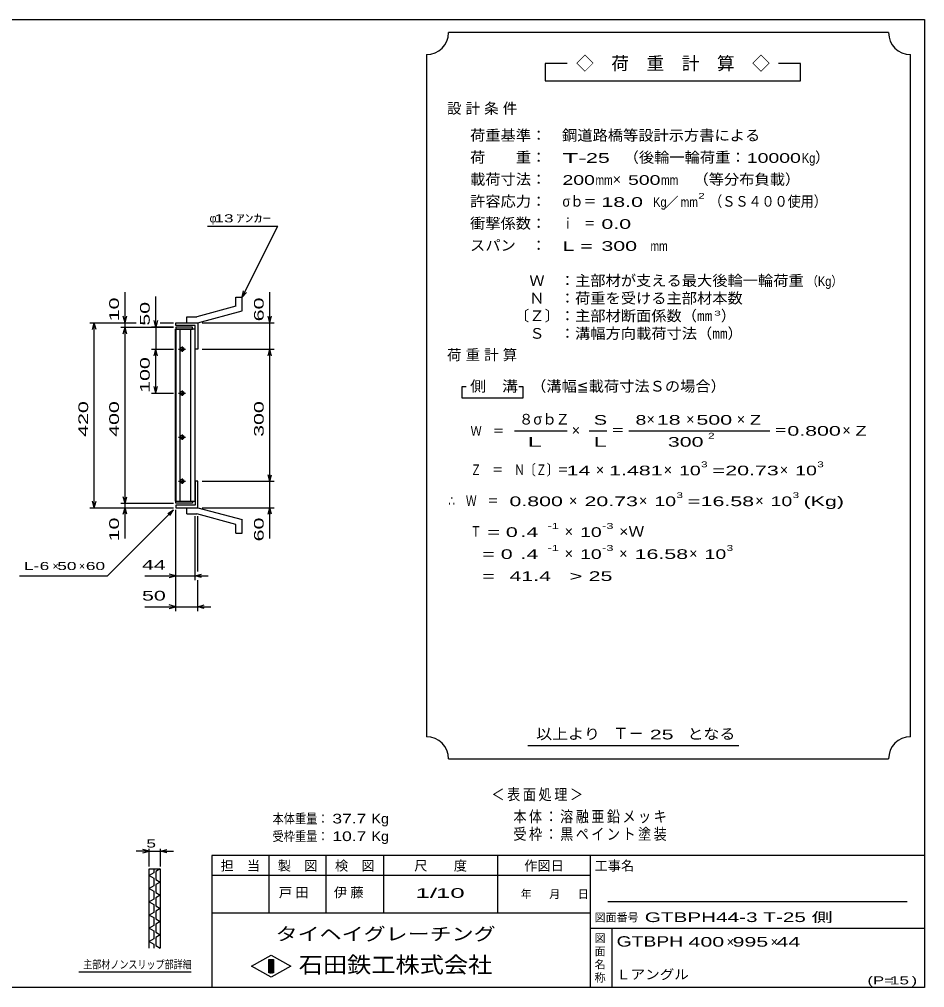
# Model space of a CAD drawing. Units: millimetres, scale not verified. Extents: x -1820 to 1736, y -1282 to 1048.
# Drawn here: x -321 to 1736, y -1152 to 1048 of the extents above; entities that cross this region are included whole.
import ezdxf
from ezdxf.enums import TextEntityAlignment as Align

# ---------------------------------------------------------------- set-up
doc = ezdxf.new("R2010")
doc.units = ezdxf.units.MM
doc.header["$LTSCALE"] = 10
for name, color, linetype, lineweight in [('0_2', 150, 'Continuous', 25), ('16', 3, 'Continuous', 25), ('19', 6, 'Continuous', 25), ('22', 4, 'Continuous', 25), ('24', 2, 'Continuous', 25), ('32', 4, 'Continuous', 25)]:
    doc.layers.add(name, color=color, linetype=linetype, lineweight=lineweight)
doc.styles.add('ベクトル', font='')
doc.styles.get('ベクトル').set_extended_font_data('ベクトル')

msp = doc.modelspace()

# ---------------------------------------------------------------- linework, layer by layer
at = {"layer": '0_2'}
for p, q in [((-1724, 1048.5), (1736, 1048.5)), ((1736, 1048.5), (1736, -1151.5)), ((1736, -851.5), (116, -851.5)), ((116, -851.5), (116, -1151.5)), ((246, -851.5), (246, -981.5)), ((376, -981.5), (376, -851.5)), ((506, -851.5), (506, -981.5)), ((766, -981.5), (766, -851.5)), ((976, -851.5), (976, -1151.5)), ((976, -896.5), (116, -896.5)), ((1696, -956.5), (1016, -956.5)), ((116, -981.5), (976, -981.5)), ((976, -1016.5), (1736, -1016.5)), ((1026, -1151.5), (1026, -1016.5)), ((206, -1102.5), (251, -1077.5)), ((251, -1077.5), (296, -1102.5)), ((246, -1087.5), (256, -1087.5)), ((246, -1117.5), (246, -1087.5)), ((246, -1087.5), (248, -1087.5)), ((248, -1087.5), (248, -1117.5)), ((250, -1117.5), (250, -1087.5)), ((250, -1087.5), (252, -1087.5)), ((252, -1087.5), (252, -1117.5)), ((254, -1117.5), (254, -1087.5)), ((254, -1087.5), (256, -1087.5)), ((256, -1087.5), (256, -1117.5)), ((256, -1087.5), (256, -1117.5)), ((251, -1127.5), (206, -1102.5)), ((256, -1117.5), (246, -1117.5)), ((248, -1117.5), (250, -1117.5)), ((296, -1102.5), (251, -1127.5)), ((252, -1117.5), (254, -1117.5)), ((1736, -1151.5), (-1724, -1151.5))]:
    msp.add_line(p, q, dxfattribs=at)
at = {"layer": '16'}
for p, q in [((33.3, -46.5), (33.3, 344.5)), ((33.3, 344.5), (34, 344.5)), ((72, 349), (34, 349)), ((34, 349), (34, 344.5)), ((34, 344.5), (72, 344.5)), ((34, 344.5), (34, -46.5)), ((78, 344.5), (34, 344.5)), ((43.5, 344.5), (43.5, -46.5)), ((68.5, -46.5), (68.5, 344.5)), ((72, 344.5), (72, 349)), ((78, -46.5), (78, 344.5)), ((40.5, 299), (56.5, 299)), ((50.5, 302), (46.5, 302)), ((46.5, 296), (50.5, 296)), ((48.5, 305), (48.5, 293)), ((40.5, 199), (56.5, 199)), ((50.5, 202), (46.5, 202)), ((48.5, 205), (48.5, 193)), ((46.5, 196), (50.5, 196)), ((40.5, 99), (56.5, 99)), ((50.5, 102), (46.5, 102)), ((46.5, 96), (50.5, 96)), ((48.5, 105), (48.5, 93)), ((50.5, 2), (46.5, 2)), ((48.5, 5), (48.5, -7)), ((40.5, -1), (56.5, -1)), ((46.5, -4), (50.5, -4)), ((34, -46.5), (33.3, -46.5)), ((34, -46.5), (72, -46.5)), ((34, -51), (34, -46.5)), ((34, -46.5), (78, -46.5)), ((72, -51), (34, -51)), ((72, -46.5), (72, -51))]:
    msp.add_line(p, q, dxfattribs=at)
for centre, radius, start, end in [((46.5, 299), 3, 90, 270), ((48.5, 299), 4, 46.6, 133.4), ((48.5, 299), 4, 226.6, 313.4), ((50.5, 299), 3, 270, 90), ((46.5, 199), 3, 90, 270), ((48.5, 199), 4, 46.6, 133.4), ((50.5, 199), 3, 270, 90), ((48.5, 199), 4, 226.6, 313.4), ((46.5, 99), 3, 90, 270), ((48.5, 99), 4, 46.6, 133.4), ((48.5, 99), 4, 226.6, 313.4), ((50.5, 99), 3, 270, 90), ((46.5, -1), 3, 90, 270), ((48.5, -1), 4, 46.6, 133.4), ((50.5, -1), 3, 270, 90), ((48.5, -1), 4, 226.6, 313.4)]:
    msp.add_arc(centre, radius, start, end, dxfattribs=at)
at = {"layer": '19'}
for p, q in [((171, 397), (82, 373)), ((171, 417), (185, 417)), ((171, 397), (171, 417)), ((185, 386), (185, 417)), ((84, 359), (185, 386)), ((34, 353), (34, 359)), ((34, 359), (83, 359)), ((78, 353), (34, 353)), ((59, 373), (82, 373)), ((59, 359), (59, 373)), ((59, 359), (84, 359)), ((78, 299), (78, 353)), ((83, 359), (84, 358)), ((84, 358), (84, 299)), ((84, 299), (78, 299)), ((84, -1), (78, -1)), ((78, -1), (78, -55)), ((84, -60), (84, -1)), ((34, -55), (34, -61)), ((78, -55), (34, -55)), ((34, -61), (83, -61)), ((59, -61), (84, -61)), ((59, -75), (59, -61)), ((83, -61), (84, -60)), ((84, -61), (185, -88)), ((59, -75), (82, -75)), ((171, -99), (82, -75)), ((185, -119), (185, -88)), ((171, -119), (171, -99)), ((171, -119), (185, -119))]:
    msp.add_line(p, q, dxfattribs=at)
at = {"layer": '22'}
for p, q in [((106, 579), (266, 579)), ((185, 417), (266, 579)), ((-81, 359), (-81, 429)), ((-11, 349), (-11, 419)), ((185, 417), (188, 431.6)), ((185, 417), (195, 428)), ((248, 359), (248, 429)), ((-81, 359), (-85, 374)), ((-81, 359), (-77, 374)), ((248, 359), (244, 374)), ((248, 359), (252, 374)), ((-161, 359), (-56, 359)), ((-155, 344), (-151, 359)), ((-147, 344), (-151, 359)), ((-151, -61), (-151, 359)), ((-91, 359), (-56, 359)), ((-81, 349), (-81, 359)), ((-11, 349), (-15, 364)), ((-7, 364), (-11, 349)), ((-1, 359), (29, 359)), ((-1, 359), (29, 359)), ((94, 359), (258, 359)), ((248, 299), (248, 359)), ((-91, 349), (29, 349)), ((-85, 334), (-81, 349)), ((-77, 334), (-81, 349)), ((-81, -51), (-81, 349)), ((29, 349), (-21, 349)), ((-11, 349), (-11, 299)), ((-21, 299), (29, 299)), ((-15, 284), (-11, 299)), ((-7, 284), (-11, 299)), ((-11, 199), (-11, 299)), ((94, 299), (258, 299)), ((244, 284), (248, 299)), ((252, 284), (248, 299)), ((248, -1), (248, 299)), ((-21, 199), (29, 199)), ((-11, 199), (-15, 214)), ((-11, 199), (-7, 214)), ((248, -1), (244, 14)), ((248, -1), (252, 14)), ((94, -1), (258, -1)), ((248, -61), (248, -1)), ((-81, -51), (-85, -36)), ((-81, -51), (-77, -36)), ((-161, -61), (29, -61)), ((-151, -61), (-155, -46)), ((-151, -61), (-147, -46)), ((-121, -216), (29, -66)), ((-91, -51), (29, -51)), ((-91, -61), (29, -61)), ((-85, -76), (-81, -61)), ((-81, -61), (-81, -51)), ((-77, -76), (-81, -61)), ((-81, -131), (-81, -61)), ((16, -74), (29, -66)), ((21, -79), (29, -66)), ((34, -226), (34, -66)), ((34, -296), (34, -66)), ((94, -61), (258, -61)), ((244, -76), (248, -61)), ((252, -76), (248, -61)), ((248, -131), (248, -61)), ((78, -226), (78, -80)), ((84, -206), (84, -80)), ((-321, -216), (-121, -216)), ((-36, -216), (34, -216)), ((34, -216), (19, -212)), ((19, -220), (34, -216)), ((34, -216), (78, -216)), ((78, -216), (93, -212)), ((93, -220), (78, -216)), ((78, -216), (108, -216)), ((84, -296), (84, -226)), ((-36, -286), (34, -286)), ((34, -286), (19, -282)), ((19, -290), (34, -286)), ((34, -286), (84, -286)), ((84, -286), (99, -282)), ((99, -290), (84, -286)), ((84, -286), (114, -286))]:
    msp.add_line(p, q, dxfattribs=at)
at = {"layer": '24', "color": 4}
for p, q in [((1654, 1018.5), (654, 1018.5)), ((604, 968.5), (604, -581.5)), ((1704, -581.5), (1704, 968.5)), ((924, 948.5), (874, 948.5)), ((874, 948.5), (874, 908.5)), ((1454, 948.5), (1404, 948.5)), ((1454, 908.5), (1454, 948.5)), ((874, 908.5), (1454, 908.5)), ((694, 213.5), (684, 213.5)), ((684, 213.5), (684, 188.5)), ((824, 213.5), (814, 213.5)), ((824, 188.5), (824, 213.5)), ((684, 188.5), (824, 188.5)), ((804, 113.5), (924, 113.5)), ((974, 113.5), (1014, 113.5)), ((1064, 113.5), (1384, 113.5)), ((834, -601.5), (1314, -601.5)), ((654, -631.5), (1654, -631.5))]:
    msp.add_line(p, q, dxfattribs=at)
for centre, start, end in [((604, 1018.5), 270, 0), ((1704, 1018.5), 180, 270), ((604, -631.5), 0, 90), ((1704, -631.5), 90, 180)]:
    msp.add_arc(centre, 50, start, end, dxfattribs=at)
at = {"layer": '32'}
for p, q in [((-26, -841.5), (-56, -841.5)), ((-26, -841.5), (-41, -837.5)), ((-41, -845.5), (-26, -841.5)), ((-26, -876.5), (-26, -836.5)), ((-26, -841.5), (-1, -841.5)), ((-1, -836.5), (-1, -876.5)), ((-1, -841.5), (14, -837.5)), ((14, -845.5), (-1, -841.5)), ((-1, -841.5), (29, -841.5)), ((-26, -881.5), (-1, -881.5)), ((-26, -1061.5), (-26, -881.5)), ((-16, -890.5), (-26, -896.5)), ((-26, -896.5), (-16, -902.5)), ((-16, -881.5), (-16, -890.5)), ((-1, -881.5), (-11, -887.5)), ((-11, -887.5), (-11, -905.5)), ((-1, -881.5), (-1, -1061.5)), ((-16, -920.5), (-26, -926.5)), ((-16, -902.5), (-16, -920.5)), ((-11, -905.5), (-1, -911.5)), ((-1, -911.5), (-11, -917.5)), ((-11, -917.5), (-11, -935.5)), ((-26, -926.5), (-16, -932.5)), ((-16, -932.5), (-16, -950.5)), ((-11, -935.5), (-1, -941.5)), ((-1, -941.5), (-11, -947.5)), ((-16, -950.5), (-26, -956.5)), ((-26, -956.5), (-16, -962.5)), ((-16, -962.5), (-16, -980.5)), ((-11, -947.5), (-11, -965.5)), ((-11, -965.5), (-1, -971.5)), ((-16, -980.5), (-26, -986.5)), ((-26, -986.5), (-16, -992.5)), ((-1, -971.5), (-11, -977.5)), ((-11, -977.5), (-11, -995.5)), ((-16, -1010.5), (-26, -1016.5)), ((-16, -992.5), (-16, -1010.5)), ((-11, -995.5), (-1, -1001.5)), ((-1, -1001.5), (-11, -1007.5)), ((-11, -1007.5), (-11, -1025.5)), ((-26, -1016.5), (-16, -1022.5)), ((-16, -1022.5), (-16, -1040.5)), ((-11, -1025.5), (-1, -1031.5)), ((-1, -1031.5), (-11, -1037.5)), ((-16, -1040.5), (-26, -1046.5)), ((-26, -1046.5), (-16, -1052.5)), ((-16, -1052.5), (-16, -1061.5)), ((-11, -1037.5), (-11, -1055.5)), ((-11, -1055.5), (-1, -1061.5)), ((69, -1116.5), (-186, -1116.5))]:
    msp.add_line(p, q, dxfattribs=at)

# ---------------------------------------------------------------- texts
at = {"layer": '0_2', "style": 'ベクトル'}
for s, height, p in [('担\u3000当', 21.99, (136, -874.5)), ('製\u3000図', 21.99, (266, -874.5)), ('検\u3000図', 21.99, (396, -874.5)), ('尺\u3000\u3000度', 21.99, (576, -874.5)), ('作図日', 21.99, (826, -874.5)), ('工事名', 21.99, (986, -874.5)), ('年', 18.3, (818, -939)), ('月', 18.3, (883, -939)), ('日', 18.3, (948, -939)), ('図面番号', 18.33, (986, -992)), ('図', 18.3, (986, -1039)), ('面', 18.3, (986, -1069)), ('名', 18.3, (986, -1099)), ('称', 18.3, (986, -1129))]:
    msp.add_text(s, height=height, dxfattribs=at).set_placement(p, align=Align.MIDDLE_LEFT)
at = {"layer": '0_2', "color": 222, "style": 'ベクトル'}
for s, height, width, p in [('タイヘイグレーチング', 29.33, 1.25, (261, -1029.5)), ('石田鉄工株式会社', 36.66, 1.1, (313.5, -1099.5))]:
    msp.add_text(s, height=height, dxfattribs=dict(at, width=width)).set_placement(p, align=Align.MIDDLE_LEFT)
at = {"layer": '22', "color": 2, "style": 'ベクトル'}
for s, height, p in [('φ', 18.3, (111, 596.5)), ('×', 18.3, (-246, -193.5)), ('×', 18.3, (-186, -193.5)), ('×', 22, (1286, -1047.5)), ('×', 22, (1386, -1047.5))]:
    msp.add_text(s, height=height, dxfattribs=at).set_placement(p, align=Align.MIDDLE_LEFT)
for s, height, width, p in [(' 13 ', 18.33, 1.6, (111, 596.5)), ('ｱﾝｶｰ', 18.33, 1.6, (171, 596.5)), ('L-', 18.33, 1.6, (-311, -193.5)), (' 6 ', 18.33, 1.6, (-286, -193.5)), (' 50 ', 18.33, 1.6, (-246, -193.5)), (' 60 ', 18.33, 1.6, (-181, -193.5)), (' 44 ', 21.99, 1.65, (-56, -191)), (' 50 ', 21.99, 1.65, (-56, -261)), ('本体重量：', 21.99, 0.85, (254, -767.5)), (' 37.7', 21.99, 1.35, (379, -767.5)), ('Kg', 21.99, 1.1, (479, -767.5)), ('受枠重量：', 21.99, 0.85, (254, -807.5)), (' 10.7', 21.99, 1.35, (379, -807.5)), ('Kg', 21.99, 1.1, (479, -807.5)), ('1/', 21.99, 2, (579, -936.5)), (' 10 ', 21.99, 2, (609, -936.5)), ('GTBPH44-3 T-25 側                   ', 21.99, 1.6, (1100, -991.5)), ('GTBPH', 23.46, 1.4, (1036, -1046.5)), (' 400 ', 21.99, 1.65, (1186, -1047.5)), (' 995 ', 21.99, 1.65, (1286, -1047.5)), (' 44 ', 21.99, 1.65, (1386, -1047.5)), ('Ｌアングル', 21.99, 1.1, (1035, -1121.5)), ('(P=', 18.33, 1.55, (1606, -1135)), (' 15 ', 18.33, 1.6, (1646, -1135)), (')', 18.3, 1.6, (1706, -1135))]:
    msp.add_text(s, height=height, dxfattribs=dict(at, width=width)).set_placement(p, align=Align.MIDDLE_LEFT)
at = {"layer": '22', "color": 2, "style": 'ベクトル', "width": 1.65}
for s, p in [(' 10 ', (-106, 349)), (' 50 ', (-36, 339)), (' 60 ', (223, 349)), (' 100 ', (-36, 186.5)), (' 420 ', (-176, 86.5)), (' 400 ', (-106, 86.5)), (' 300 ', (223, 86.5)), (' 10 ', (-106, -151)), (' 60 ', (223, -151))]:
    msp.add_text(s, height=21.99, rotation=90, dxfattribs=at).set_placement(p, align=Align.MIDDLE_LEFT)
at = {"layer": '22', "color": 2, "attachment_point": 4, "style": 'ベクトル'}
for s, insert, char_height in [('\\T1.2;\\W0.85;＜表面処理＞', (751.5, -714), 25.66), ('\\T1.19;\\W0.85;本体：溶融亜鉛メッキ', (801.5, -764), 25.66), ('\\T1.19;\\W0.85;受枠：黒ペイント塗装', (801.5, -804), 25.66), ('\\T1.25;戸田\u3000', (268.5, -936.5), 21.99), ('\\T1.25;伊藤\u3000', (393.5, -936.5), 21.99)]:
    msp.add_mtext(s, dxfattribs=dict(at, insert=insert, char_height=char_height))
at = {"layer": '24', "style": 'ベクトル'}
for s, height, p in [('◇\u3000荷\u3000重\u3000計\u3000算\u3000◇', 29.33, (944, 948.5)), ('）', 24.2, (1487, 735)), ('×', 24.2, (1027, 685)), ('／', 22, (1146.5, 633.5)), ('）', 24.2, (1273, 375)), ('σｂ', 24.19, (847, 140)), ('８', 24.2, (814, 140)), ('Ｚ', 24.2, (897, 140)), ('×', 24.2, (1104, 140)), ('×', 24.2, (1194, 140)), ('×', 24.2, (1309, 140)), ('×', 24.2, (934, 115)), ('×', 24.2, (1549, 115)), ('×', 24.2, (989, 25)), ('×', 24.2, (1143, 25)), ('×', 24.2, (1407, 25)), ('×', 24.2, (928, -45)), ('×', 24.2, (1087, -45)), ('×', 24.2, (1351, -45)), ('×', 24.2, (918, -115)), ('×', 24.2, (918, -165)), ('×', 24.2, (1042, -165)), ('×', 24.2, (1201, -165)), ('Ｔ－', 25.66, (1028, -574))]:
    msp.add_text(s, height=height, dxfattribs=at).set_placement(p, align=Align.MIDDLE_LEFT)
for s, height, width, p in [('荷重基準：\u3000', 24.19, 1.05, (703, 785)), ('鋼道路橋等設計示方書による', 24.19, 1.05, (912, 785)), ('荷\u3000\u3000重：\u3000', 24.19, 1.05, (703, 735)), ('（後輪一輪荷重：', 24.19, 1.05, (1052, 735)), ('T-', 21.99, 2, (913, 733.5)), (' 25 ', 21.99, 1.65, (953, 733.5)), ('10000', 21.99, 1.5, (1332, 733.5)), ('Kg', 21.99, 0.85, (1457, 733.5)), ('載荷寸法：\u3000', 24.19, 1.05, (703, 685)), ('200', 21.99, 1.5, (913, 683.5)), ('mm', 21.99, 0.8, (988, 683.5)), ('500', 21.99, 1.5, (1062, 683.5)), ('mm', 21.99, 0.8, (1137, 683.5)), ('\u3000（等分布負載）', 24.19, 1.05, (1176, 685)), ('許容応力：\u3000', 24.19, 1.05, (703, 635)), ('σｂ＝', 24.19, 0.9, (913, 635)), (' 18.0', 21.99, 1.65, (988, 633.5)), ('Kg', 21.99, 0.85, (1119, 633.5)), ('mm', 21.99, 0.8, (1181.5, 633.5)), ('2', 13.2, 1.5, (1221.5, 647.5)), ('（ＳＳ４００使用）', 24.19, 0.9, (1246.5, 635)), ('衝撃係数：\u3000', 24.19, 1.05, (703, 585)), ('ｉ\u3000＝', 24.19, 0.75, (913, 585)), (' 0.0', 21.99, 1.65, (988, 583.5)), ('スパン\u3000：\u3000', 24.19, 1.05, (703, 535)), ('L =', 21.99, 1.65, (913, 533.5)), (' 300 ', 21.99, 1.65, (988, 533.5)), ('mm', 21.99, 0.8, (1113, 533.5)), ('\u3000Ｗ\u3000：主部材が支える最大後輪一輪荷重', 24.19, 1.05, (803, 455)), ('（Kg）', 21.99, 0.85, (1468, 453.5)), ('\u3000Ｎ\u3000：荷重を受ける主部材本数', 24.19, 1.05, (803, 415)), ('〔Ｚ〕：主部材断面係数（㎜', 24.19, 1.05, (803, 375)), ('3', 11, 1.8, (1258, 381)), ('\u3000Ｓ\u3000：溝幅方向載荷寸法（㎜）', 24.19, 1.05, (803, 335)), ('側\u3000溝', 24.19, 1.1, (703, 215)), ('\u3000（溝幅≦載荷寸法Ｓの場合）', 24.19, 1.05, (807, 215)), ('S', 22, 1.55, (984, 138.5)), ('8', 22, 1.5, (1079, 138.5)), (' 18 ', 21.99, 1.65, (1114, 138.5)), (' 500 ', 21.99, 1.65, (1204, 138.5)), ('Z', 22, 1.4, (1339, 138.5)), ('Ｗ\u3000＝', 21.99, 0.85, (704, 113.5)), ('＝', 24.2, 0.9, (1024, 115)), ('＝', 24.2, 0.9, (1394, 115)), ('0.800', 21.99, 1.65, (1424, 113.5)), ('Z', 22, 1.4, (1579, 113.5)), ('L', 22, 1.8, (984, 88.5)), (' 300 ', 21.99, 1.65, (1139, 88.5)), ('2', 13.2, 1.5, (1244, 102.5)), ('3', 13.2, 1.5, (1228, 37.5)), ('3', 13.2, 1.5, (1492, 37.5)), ('Ｚ\u3000＝\u3000Ｎ〔Ｚ〕＝', 24.19, 0.75, (704, 25)), (' 14 ', 21.99, 1.65, (909, 23.5)), ('1.481', 21.99, 1.65, (1019, 23.5)), ('10', 21.99, 1.5, (1178, 23.5)), ('=', 22, 1.7, (1253, 23.5)), ('20.73', 21.99, 1.65, (1283, 23.5)), ('10', 21.99, 1.5, (1442, 23.5)), ('∴\u3000Ｗ\u3000＝', 24.19, 0.75, (654, -45)), (' 0.800', 21.99, 1.65, (779, -46.5)), ('20.73', 21.99, 1.65, (963, -46.5)), ('10', 21.99, 1.5, (1122, -46.5)), ('3', 13.2, 1.5, (1172, -32.5)), ('=', 22, 1.7, (1197, -46.5)), ('16.58', 21.99, 1.65, (1227, -46.5)), ('10', 21.99, 1.5, (1386, -46.5)), ('3', 13.2, 1.5, (1436, -32.5)), ('(Kg)', 21.99, 1.65, (1461, -46.5)), ('Ｔ', 24.2, 0.75, (704, -115)), (' = 0', 21.99, 1.65, (729, -116.5)), (' .4 ', 21.99, 1.65, (804, -116.5)), ('-1', 13.2, 1.65, (879, -102.5)), ('10', 21.99, 1.5, (953, -116.5)), ('-3', 13.2, 1.65, (1003, -102.5)), ('×Ｗ', 24.19, 1.1, (1042, -115)), ('-1', 13.2, 1.65, (879, -152.5)), ('-3', 13.2, 1.65, (1003, -152.5)), ('3', 13.2, 1.5, (1286, -152.5)), ('  = 0', 21.99, 1.65, (704, -166.5)), (' .4 ', 21.99, 1.65, (804, -166.5)), ('10', 21.99, 1.5, (953, -166.5)), ('16.58', 21.99, 1.65, (1077, -166.5)), ('10', 21.99, 1.5, (1236, -166.5)), ('  =', 21.99, 1.65, (704, -216.5)), (' 41.4', 21.99, 1.65, (779, -216.5)), ('>', 22, 1.7, (929, -216.5)), (' 25 ', 21.99, 1.65, (959, -216.5)), ('以上より\u3000', 24.19, 1.1, (853, -575)), (' 25 ', 21.99, 1.65, (1098, -576.5)), ('となる', 24.19, 1.1, (1197, -575))]:
    msp.add_text(s, height=height, dxfattribs=dict(at, width=width)).set_placement(p, align=Align.MIDDLE_LEFT)
at = {"layer": '24', "attachment_point": 4, "style": 'ベクトル'}
for s, insert, char_height in [('\\T1.28;設計条件', (650.5, 845), 24.19), ('\\T1.28;荷重計算', (650.5, 285), 24.19), ('\\T1.5;\\W2;\\~L\\~', (809, 88.5), 21.99)]:
    msp.add_mtext(s, dxfattribs=dict(at, insert=insert, char_height=char_height))
at = {"layer": '32', "color": 2, "style": 'ベクトル'}
for s, width, p in [(' 5 ', 1.6, (-43.5, -824)), ('主部材ノンスリップ部詳細', 0.8, (-176, -1099))]:
    msp.add_text(s, height=18.33, dxfattribs=dict(at, width=width)).set_placement(p, align=Align.MIDDLE_LEFT)

doc.saveas('drawing.dxf')
